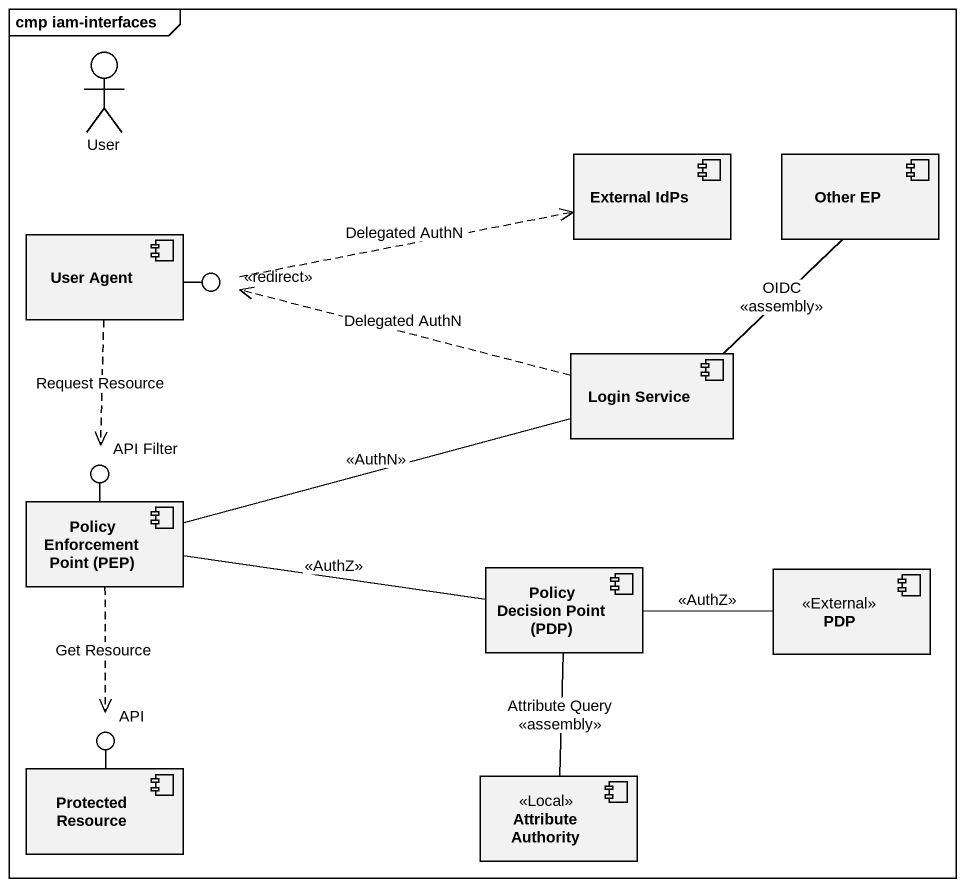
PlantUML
@startuml
mainframe cmp iam-interfaces
actor User
component "External IdPs" as External_IdPs
component "Other EP" as Other_EP
component "User Agent" as User_Agent
() "<<redirect>>" as redirect
component "Login Service" as Login_Service
() "API Filter" as API_Filter
component "Policy Enforcement Point (PEP)" as Policy_Enforcement_Point_PEP
component "Policy Decision Point (PDP)" as Policy_Decision_Point_PDP
component PDP <<External>>
() API
component "Protected Resource" as Protected_Resource
component "Attribute Authority" as Attribute_Authority <<Local>>
User_Agent -right- redirect
Policy_Enforcement_Point_PEP -up- API_Filter
Protected_Resource -up- API
User_Agent ..> API_Filter : Request Resource
redirect .right.> External_IdPs : Delegated AuthN
Login_Service -up- Other_EP : OIDC\n<<assembly>>
Login_Service .left.> redirect : Delegated AuthN
Policy_Enforcement_Point_PEP -right- Login_Service : <<AuthN>>
Policy_Enforcement_Point_PEP -right- Policy_Decision_Point_PDP : <<AuthZ>>
Policy_Enforcement_Point_PEP ..> API : Get Resource
Policy_Decision_Point_PDP -right- PDP : <<AuthZ>>
Policy_Decision_Point_PDP -- Attribute_Authority : Attribute Query\n<<assembly>>
@enduml
